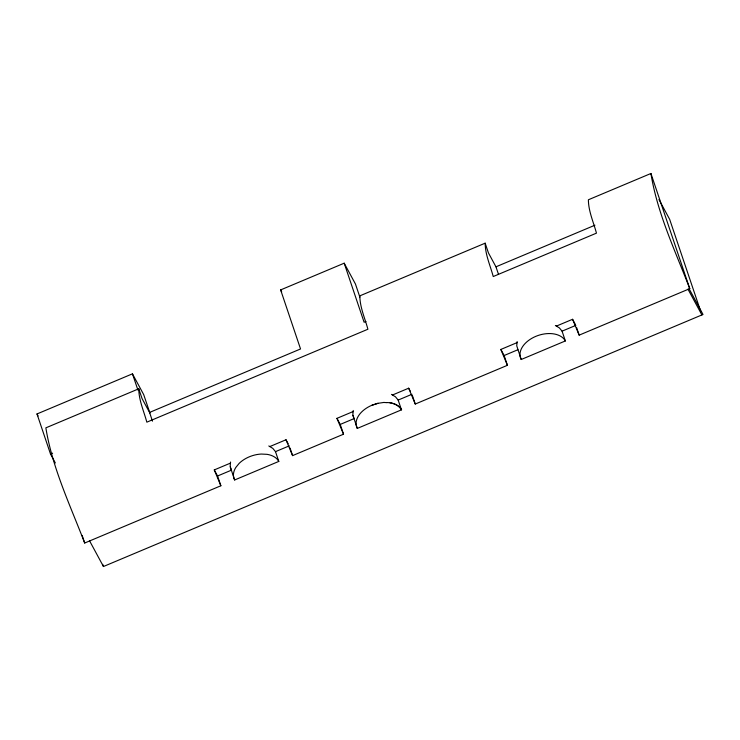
<?xml version="1.0" encoding="UTF-8"?>
<svg xmlns="http://www.w3.org/2000/svg" width="740" height="740" viewBox="0 0 740 740"><rect width="100%" height="100%" fill="white"/><g stroke="black" fill="none" stroke-linecap="round" stroke-linejoin="round"><path stroke-width="1.11" d="M230.566 462.028L230.168 466.293L231.352 470.205L217.56 475.996L214.276 469.918L230.464 463.111M353.239 410.45L352.841 414.724L354.025 418.627L340.233 424.427L336.95 418.35L353.137 411.542M517.13 341.556L516.742 345.821L521.219 359.501L565.36 340.946L562.067 331.168L559.375 327.903L555.361 325.48M217.56 475.996L220.862 485.773L84.693 543.021C70.226 505.383 52.281 467.754 45.861 427.85L138.759 388.796C138.824 400.238 143.893 411.2 146.835 422.17L367.9 329.235C364.959 318.265 359.89 307.304 359.825 295.861L485.163 243.173L488.455 252.951L495.957 266.816L498.529 274.438M485.163 243.173C485.227 254.615 490.296 265.577 493.238 276.538L596.459 233.146C593.526 222.176 588.448 211.215 588.383 199.772L650.923 173.484L689.763 288.656L579.161 335.146L572.575 319.292L556.388 326.1M650.923 173.484C657.342 213.379 675.287 251.017 689.763 288.656M352.925 415.371L357.328 428.404A24.022 15.633 -18.6 0 1 371.896 405.261L378.02 403.272M138.759 388.796L142.052 398.573L149.554 412.439L300.542 348.966L280.636 289.914L344.193 263.19L355.44 283.993L359.862 297.11M55.343 462.981L50.523 454.064L37 413.956L132.451 373.829L143.699 394.624L149.915 413.059M50.523 454.064L52.623 453.185M365.967 321.456L364.108 322.242L344.193 263.19M495.957 266.816L594.923 225.21M269.813 446.572L286.001 439.764L288.193 443.815M392.487 395.003L408.674 388.195L410.321 391.238M408.674 388.195L415.26 404.049L507.427 365.301L500.841 349.447L517.029 342.639M268.796 445.952L272.801 448.375L275.493 451.641L289.294 445.85M391.46 394.383L395.475 396.797L398.166 400.072L411.958 394.272M500.841 349.447L504.134 355.524L517.926 349.724M562.067 331.168L575.859 325.369M230.26 466.94L234.654 479.973L278.795 461.418L275.493 451.641M286.001 439.764L292.587 455.618L343.526 434.204L340.233 424.427M357.328 428.404L401.617 409.784A24.022 15.623 -18.6 0 0 389.851 402.699L386.77 402.551M89.531 540.764L103.452 566.516L703 314.472L689.079 288.72M371.98 405.233L377.863 403.337L384.088 402.412M383.94 402.477L386.817 402.625M658.942 199.504L669.654 219.317L700.798 311.67M687.969 289.183L701.899 314.935M572.575 319.292L575.313 324.361M280.636 289.914L281.7 291.893M37 413.956L38.073 415.936M343.526 434.204L336.95 418.35M220.862 485.773L214.276 469.918M576.59 327.543L579.161 335.146M504.134 355.524L507.427 365.301M412.328 395.364L415.26 404.049M398.166 400.072L401.469 409.849A24.022 15.633 -18.6 0 0 389.693 402.764M290.025 448.014L292.587 455.618M149.554 412.439L152.486 421.153M132.451 373.829L137.936 390.091M102.721 564.343L103.452 566.516M82.131 535.409L84.693 543.021M278.795 461.418A24.032 15.633 -18.6 0 0 267.029 454.332L261.266 454.055A24.032 15.633 -18.6 0 0 239.196 463.332L235.82 467.458A24.032 15.633 -18.6 0 0 234.654 479.973M521.219 359.501A24.032 15.633 -18.6 0 1 535.797 336.358A24.032 15.633 -18.6 0 1 565.36 340.946"/></g></svg>
